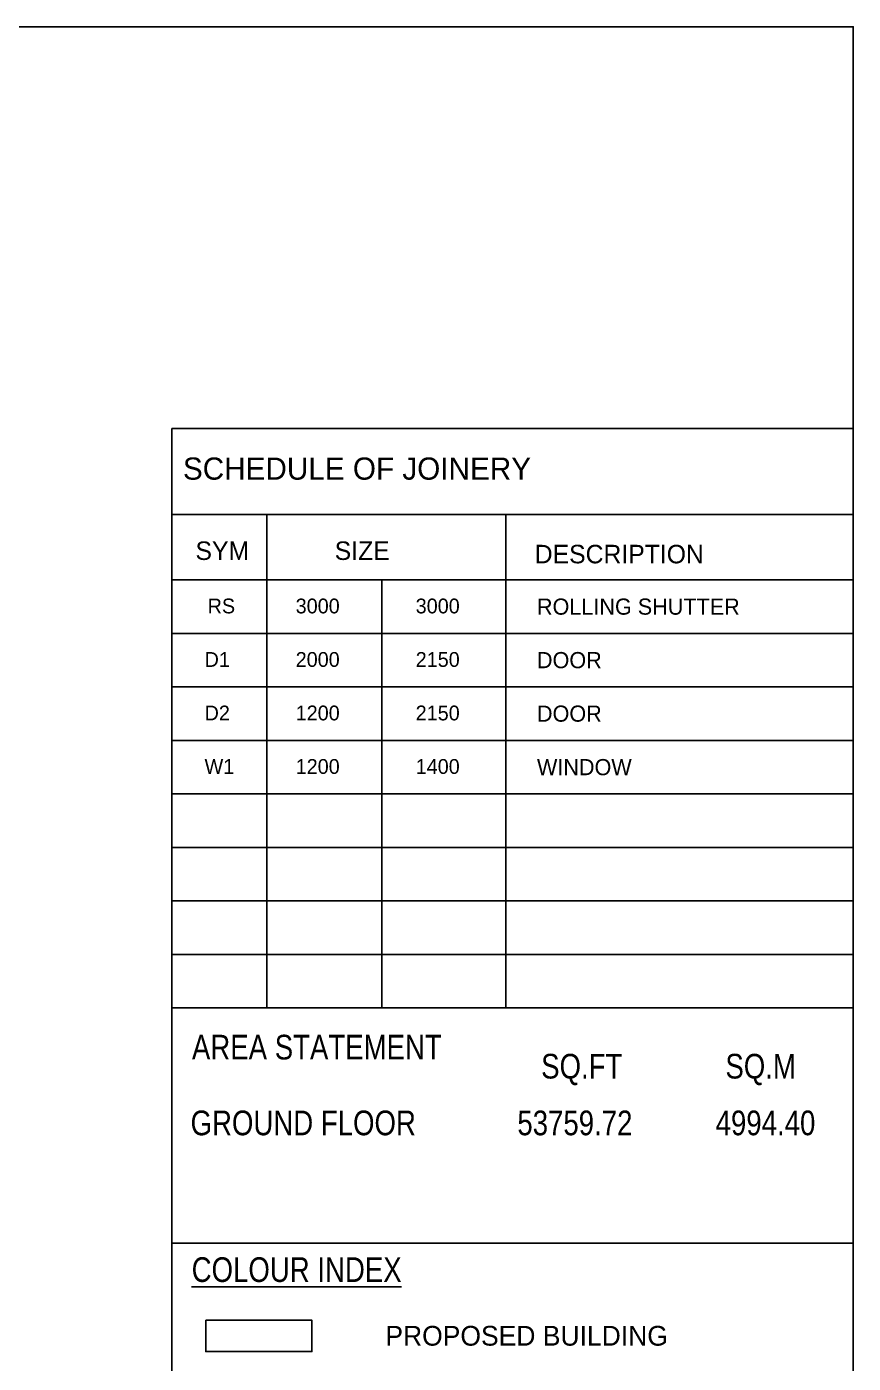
# Model space of a CAD drawing. Header units: metres. Extents: x 1422408 to 2267428, y 4130 to 80428.
# Drawn here: x 2267306.6 to 2267348.1, y 4264.7 to 4331.8 of the extents above; entities that cross this region are included whole.
import ezdxf

# ---------------------------------------------------------------- set-up
doc = ezdxf.new("R2010")
doc.units = ezdxf.units.M
doc.header["$LTSCALE"] = 3.5
doc.header["$MEASUREMENT"] = 0
for name, color, linetype in [('DIM1', 5, 'CONTINUOUS'), ('TEXT', 4, 'CONTINUOUS'), ('TEXT1', 7, 'CONTINUOUS'), ('TITLE', 7, 'CONTINUOUS'), ('WAL', 1, 'CONTINUOUS'), ('WIN', 8, 'CONTINUOUS')]:
    doc.layers.add(name, color=color, linetype=linetype)
doc.styles.add('A', font='arial.ttf', dxfattribs={"width": 0.9, "height": 7.5})
doc.styles.add('J2', font='swissel.ttf', dxfattribs={"height": 4.75})
doc.styles.add('S2', font='GOTHIC.TTF')

msp = doc.modelspace()

# ---------------------------------------------------------------- linework, layer by layer
at = {"layer": 'DIM1'}
msp.add_lwpolyline([(2267315.63426, 4266.85144), (2267320.96375, 4266.85144), (2267320.96375, 4265.27623), (2267315.63426, 4265.27623)], close=True, dxfattribs=at)
at = {"layer": 'TITLE', "color": 1}
msp.add_line((2267313.92549, 4270.71922), (2267348.14059, 4270.71922), dxfattribs=at)
at = {"layer": 'WAL', "linetype": 'Continuous', "ltscale": 0.25}
msp.add_lwpolyline([(2267156.48302, 4331.79971), (2267156.48302, 4199.30817), (2267348.14059, 4199.30817), (2267348.14059, 4331.79971)], close=True, dxfattribs=at)
at = {"layer": 'WIN'}
for p, q in [((2267313.92549, 4199.30817), (2267313.92549, 4311.62919)), ((2267313.92549, 4311.62919), (2267348.14059, 4311.62919)), ((2267313.92549, 4307.31537), (2267348.14059, 4307.31537)), ((2267318.70856, 4307.31537), (2267318.70856, 4282.53723)), ((2267330.70118, 4307.31537), (2267330.70118, 4282.53723)), ((2267313.92549, 4304.02739), (2267348.14059, 4304.02739)), ((2267324.46879, 4304.02739), (2267324.46879, 4282.53723)), ((2267313.92549, 4301.34112), (2267348.14059, 4301.34112)), ((2267313.92549, 4298.65485), (2267348.14059, 4298.65485)), ((2267313.92549, 4295.96858), (2267348.14059, 4295.96858)), ((2267313.92549, 4293.28231), (2267348.14059, 4293.28231)), ((2267313.92549, 4290.59604), (2267348.14059, 4290.59604)), ((2267313.92549, 4287.90977), (2267348.14059, 4287.90977)), ((2267313.92549, 4285.2235), (2267348.14059, 4285.2235)), ((2267313.92549, 4282.53723), (2267348.14059, 4282.53723))]:
    msp.add_line(p, q, dxfattribs=at)

# ---------------------------------------------------------------- texts
at = {"layer": 'TEXT', "style": 'S2'}
for s, height, p in [('SCHEDULE OF JOINERY', 1.1146491, (2267314.49008, 4309.05607)), ('SYM', 0.928874, (2267315.12182, 4305.02725)), ('SIZE', 0.928874, (2267322.10964, 4305.02725)), ('DESCRIPTION', 0.9288742, (2267332.15155, 4304.85728)), ('RS', 0.743099, (2267315.73038, 4302.34477)), ('3000', 0.743099, (2267320.14971, 4302.34477)), ('3000', 0.743099, (2267326.17435, 4302.34477)), ('D1', 0.743099, (2267315.57733, 4299.6585)), ('2000', 0.743099, (2267320.14971, 4299.6585)), ('2150', 0.743099, (2267326.17435, 4299.6585)), ('D2', 0.743099, (2267315.57733, 4296.97223)), ('1200', 0.743099, (2267320.14971, 4296.97223)), ('2150', 0.743099, (2267326.17435, 4296.97223)), ('W1', 0.743099, (2267315.57733, 4294.28596)), ('1200', 0.743099, (2267320.14971, 4294.28596)), ('1400', 0.743099, (2267326.17435, 4294.28596))]:
    msp.add_text(s, height=height, dxfattribs=at).set_placement(p)
at = {"layer": 'TEXT', "color": 3, "style": 'S2'}
for s, height, p in [('ROLLING SHUTTER', 0.8106539, (2267332.2631, 4302.27872)), ('DOOR', 0.810654, (2267332.2631, 4299.59245)), ('DOOR', 0.810654, (2267332.2631, 4296.90618)), ('WINDOW', 0.810654, (2267332.2631, 4294.21991))]:
    msp.add_text(s, height=height, dxfattribs=at).set_placement(p)
at = {"layer": 'TEXT1', "style": 'J2', "width": 0.96}
msp.add_text('PROPOSED BUILDING', height=0.9913879, dxfattribs=at).set_placement((2267324.65149, 4265.57807))
msp.add_text('PROPOSED BUILDING', height=0.9913879, dxfattribs=at).set_placement((2267324.65149, 4265.57807))
at = {"layer": 'TITLE', "color": 3, "style": 'A', "width": 0.8}
for s, height, p in [('AREA STATEMENT', 1.2392349, (2267314.94297, 4279.9458)), ('SQ.FT', 1.239235, (2267332.47355, 4278.98884)), ('SQ.M', 1.239235, (2267341.72221, 4278.98884)), ('GROUND FLOOR', 1.2392349, (2267314.87421, 4276.14163)), ('53759.72', 1.239235, (2267331.27949, 4276.14163)), ('4994.40', 1.239235, (2267341.23205, 4276.14163)), ('%%UCOLOUR INDEX', 1.2392349, (2267314.92899, 4268.77545))]:
    msp.add_text(s, height=height, dxfattribs=at).set_placement(p)

doc.saveas('drawing.dxf')
